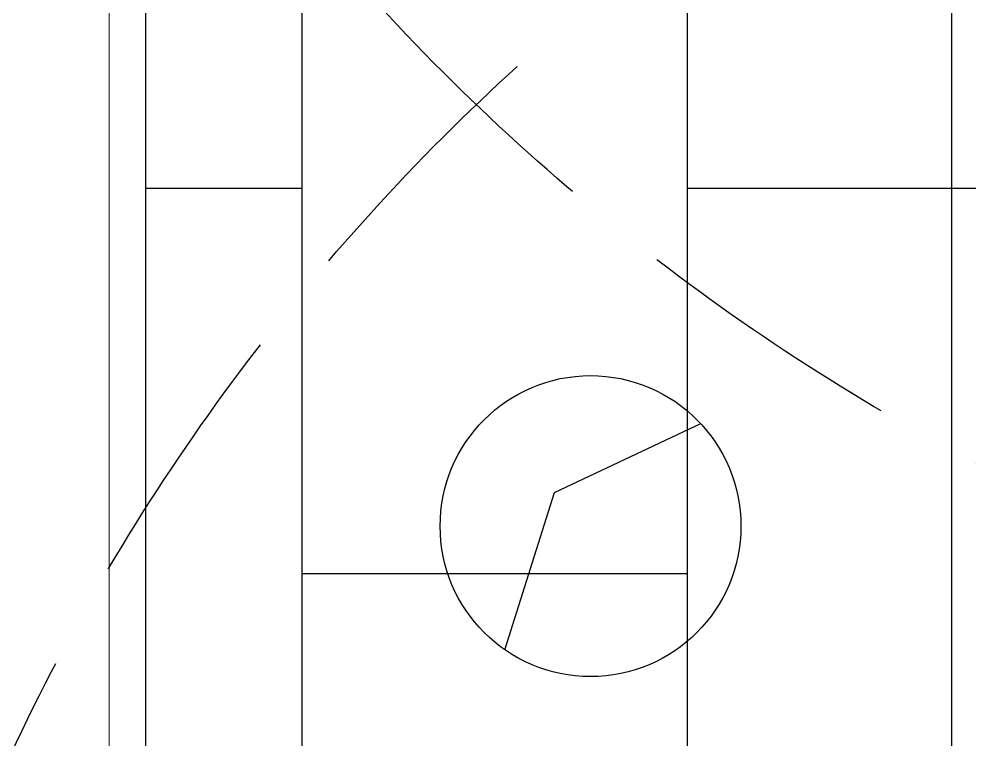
# Model space of a CAD drawing. Header units: millimetres. Extents: x -79903 to 358239, y -413462 to -100990.
# Drawn here: x 15747 to 16537, y -196895 to -196296 of the extents above; entities that cross this region are included whole.
import ezdxf

# ---------------------------------------------------------------- set-up
doc = ezdxf.new("R2010")
doc.units = ezdxf.units.MM
doc.header["$LTSCALE"] = 300
doc.linetypes.add('DASH', pattern=[0.35, 0.25, -0.1])
doc.layers.get('DEFPOINTS').update_dxf_attribs({"color": 250})
for name, color, linetype in [('C—平顶—喷淋', 5, 'Continuous'), ('F—地坪—hatch', 8, 'Continuous'), ('P—平面—洁具1', 4, 'Continuous'), ('P—平面—装饰面层线', 6, 'Continuous')]:
    doc.layers.add(name, color=color, linetype=linetype)
doc.layers.add('Q-01 原始墙柱', color=7, linetype='Continuous', lineweight=0)

# ---------------------------------------------------------------- blocks, each defined once
blk = doc.blocks.new('pen lin')
at = {"layer": 'DEFPOINTS', "color": 251, "linetype": 'DASH', "ltscale": 3}
blk.add_circle((0, 0), 1800, dxfattribs=at)

msp = doc.modelspace()

# ---------------------------------------------------------------- hatches: boundary and pattern name
at = {"layer": 'F—地坪—hatch'}
h = msp.add_hatch(dxfattribs=at)
h.set_pattern_fill('C-100/200错缝', color=251, scale=0.8, angle=90)
h.set_pattern_definition([(180, (18221.96, -198037.45), (-8e-14, -640), [320, -320]), (90, (18221.96, -198037.45), (-640, 4e-14), []), (90, (18541.96, -198037.45), (-640, 4e-14), [0, -640]), (90, (18541.96, -197397.45), (-640, 4e-14), [0, -640]), (90, (18541.96, -197397.45), (-640, 4e-14), [0, -640]), (90, (17901.96, -198037.45), (-640, 4e-14), []), (90, (18541.96, -197397.45), (-640, 4e-14), [0, -640]), (90, (18541.96, -198037.45), (-640, 4e-14), [0, -640]), (90, (17581.96, -197717.45), (-640, 4e-14), []), (180, (17901.96, -197717.45), (-8e-14, -640), [320, -320]), (180, (17901.96, -197077.45), (-8e-14, -640), [320, -320]), (180, (18221.96, -197397.45), (-8e-14, -640), [320, -320]), (90, (18541.96, -197397.45), (-640, 4e-14), [0, -640]), (90, (18541.96, -198037.45), (-640, 4e-14), [0, -640])])
h.paths.add_polyline_path([(18221.959, -196937.447), (18221.959, -196607.447), (18221.959, -196607.447), (18221.959, -195607.447), (18221.959, -194167.447), (16524.596, -194167.447), (16524.596, -195167.447), (16521.959, -195167.447), (16521.959, -195367.447), (16521.959, -195397.447), (15851.959, -195397.447), (15851.959, -198037.447), (16521.959, -198037.447), (16521.959, -198067.447), (16521.959, -198037.447), (18221.959, -198037.447), (18221.959, -197937.447)])

# ---------------------------------------------------------------- linework, layer by layer
at = {"layer": 'P—平面—洁具1'}
msp.add_line((16521.959, -195397.447), (16521.959, -198037.447), dxfattribs=at)
msp.add_lwpolyline([(16150.65, -196820.112), (16192.073, -196689.639), (16313.474, -196632.3)], dxfattribs=at)
msp.add_circle((16221.959, -196717.447), 125, dxfattribs=at)
at = {"layer": 'P—平面—装饰面层线'}
msp.add_lwpolyline([(16521.959, -195367.447), (16521.959, -195397.447), (15851.959, -195397.447), (15851.959, -198037.447), (16521.959, -198037.447), (16521.959, -198067.447)], dxfattribs=at)
at = {"layer": 'Q-01 原始墙柱'}
msp.add_line((15821.959, -195267.447), (15821.959, -197517.447), dxfattribs=at)

# ---------------------------------------------------------------- block references
at = {"layer": 'C—平顶—喷淋'}
for p in [(17371.959, -195067.447), (17371.959, -197667.447)]:
    msp.add_blockref('pen lin', p, dxfattribs=at)

doc.saveas('drawing.dxf')
